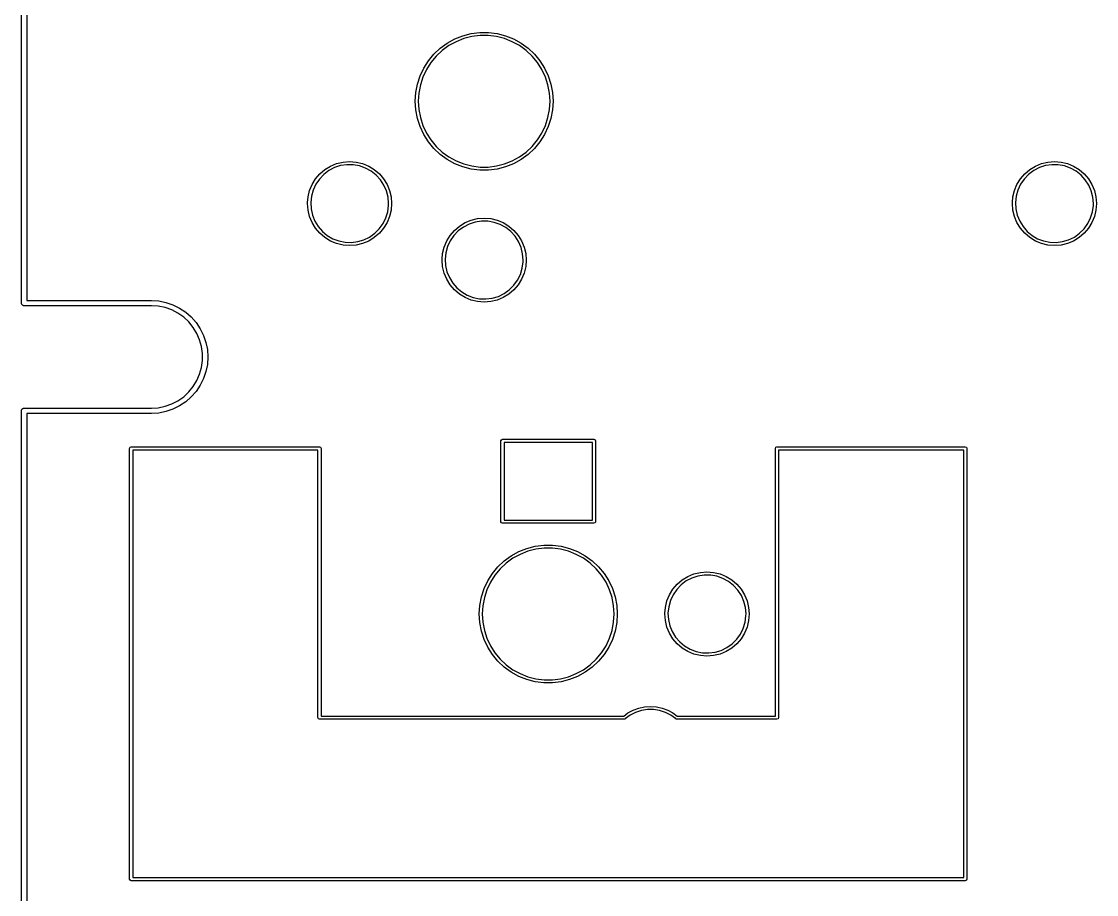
# Model space of a CAD drawing. Extents: x 0 to 11.3, y -3.8 to 0.
# Drawn here: x -0.021 to 1.552, y -3.035 to -1.758 of the extents above; entities that cross this region are included whole.
import ezdxf

# ---------------------------------------------------------------- set-up
doc = ezdxf.new("R2010")
doc.units = 0
doc.header["$MEASUREMENT"] = 0
doc.layers.add('BLACK', color=7, linetype='CONTINUOUS')

msp = doc.modelspace()

# ---------------------------------------------------------------- linework, layer by layer
at = {"layer": 'BLACK', "linetype": 'CONTINUOUS'}
for p, q in [((-0.020669, -2.17028), (-0.020669, -0.099409)), ((-0.012795, -0.099409), (-0.012795, -2.16634)), ((0.625075, -1.77905), (0.637346, -1.7759)), ((0.637346, -1.7759), (0.649915, -1.77431)), ((0.649915, -1.77431), (0.662585, -1.77431)), ((0.662585, -1.77431), (0.675154, -1.7759)), ((0.675154, -1.7759), (0.687425, -1.77905)), ((0.591943, -1.79727), (0.602193, -1.78982)), ((0.602193, -1.78982), (0.613295, -1.78372)), ((0.615226, -1.78782), (0.604622, -1.79365)), ((0.613295, -1.78372), (0.625075, -1.77905)), ((0.626476, -1.78336), (0.615226, -1.78782)), ((0.638196, -1.78036), (0.626476, -1.78336)), ((0.6502, -1.77884), (0.638196, -1.78036)), ((0.6623, -1.77884), (0.6502, -1.77884)), ((0.674304, -1.78036), (0.6623, -1.77884)), ((0.686024, -1.78336), (0.674304, -1.78036)), ((0.697274, -1.78782), (0.686024, -1.78336)), ((0.687425, -1.77905), (0.699205, -1.78372)), ((0.707878, -1.79365), (0.697274, -1.78782)), ((0.699205, -1.78372), (0.710307, -1.78982)), ((0.710307, -1.78982), (0.720557, -1.79727)), ((0.574632, -1.8157), (0.582707, -1.80594)), ((0.582707, -1.80594), (0.591943, -1.79727)), ((0.594833, -1.80076), (0.586013, -1.80904)), ((0.604622, -1.79365), (0.594833, -1.80076)), ((0.717667, -1.80076), (0.707878, -1.79365)), ((0.726487, -1.80904), (0.717667, -1.80076)), ((0.720557, -1.79727), (0.729793, -1.80594)), ((0.729793, -1.80594), (0.737868, -1.8157)), ((0.567843, -1.8264), (0.574632, -1.8157)), ((0.5783, -1.81837), (0.571816, -1.82858)), ((0.586013, -1.80904), (0.5783, -1.81837)), ((0.7342, -1.81837), (0.726487, -1.80904)), ((0.740684, -1.82858), (0.7342, -1.81837)), ((0.737868, -1.8157), (0.744657, -1.8264)), ((0.558534, -1.84991), (0.562449, -1.83786)), ((0.562449, -1.83786), (0.567843, -1.8264)), ((0.566665, -1.83953), (0.562926, -1.85104)), ((0.571816, -1.82858), (0.566665, -1.83953)), ((0.745835, -1.83953), (0.740684, -1.82858)), ((0.744657, -1.8264), (0.750051, -1.83786)), ((0.749574, -1.85104), (0.745835, -1.83953)), ((0.750051, -1.83786), (0.753966, -1.84991)), ((0.55616, -1.86236), (0.558534, -1.84991)), ((0.562926, -1.85104), (0.560658, -1.86292)), ((0.751842, -1.86292), (0.749574, -1.85104)), ((0.753966, -1.84991), (0.75634, -1.86236)), ((0.555364, -1.875), (0.55616, -1.86236)), ((0.560658, -1.86292), (0.559898, -1.875)), ((0.752602, -1.875), (0.751842, -1.86292)), ((0.75634, -1.86236), (0.757136, -1.875)), ((0.55616, -1.88764), (0.555364, -1.875)), ((0.559898, -1.875), (0.560658, -1.88708)), ((0.560658, -1.88708), (0.562926, -1.89896)), ((0.749574, -1.89896), (0.751842, -1.88708)), ((0.751842, -1.88708), (0.752602, -1.875)), ((0.757136, -1.875), (0.75634, -1.88764)), ((0.558534, -1.90009), (0.55616, -1.88764)), ((0.562449, -1.91214), (0.558534, -1.90009)), ((0.562926, -1.89896), (0.566665, -1.91047)), ((0.745835, -1.91047), (0.749574, -1.89896)), ((0.753966, -1.90009), (0.750051, -1.91214)), ((0.75634, -1.88764), (0.753966, -1.90009)), ((0.567843, -1.9236), (0.562449, -1.91214)), ((0.566665, -1.91047), (0.571816, -1.92142)), ((0.740684, -1.92142), (0.745835, -1.91047)), ((0.750051, -1.91214), (0.744657, -1.9236)), ((0.574632, -1.9343), (0.567843, -1.9236)), ((0.571816, -1.92142), (0.5783, -1.93163)), ((0.582707, -1.94406), (0.574632, -1.9343)), ((0.5783, -1.93163), (0.586013, -1.94096)), ((0.726487, -1.94096), (0.7342, -1.93163)), ((0.737868, -1.9343), (0.729793, -1.94406)), ((0.7342, -1.93163), (0.740684, -1.92142)), ((0.744657, -1.9236), (0.737868, -1.9343)), ((0.591943, -1.95273), (0.582707, -1.94406)), ((0.586013, -1.94096), (0.594833, -1.94924)), ((0.594833, -1.94924), (0.604622, -1.95635)), ((0.707878, -1.95635), (0.717667, -1.94924)), ((0.717667, -1.94924), (0.726487, -1.94096)), ((0.729793, -1.94406), (0.720557, -1.95273)), ((0.44039, -1.9661), (0.449776, -1.96385)), ((0.449776, -1.96385), (0.4594, -1.96309)), ((0.4594, -1.96309), (0.469023, -1.96385)), ((0.469023, -1.96385), (0.478409, -1.9661)), ((0.602193, -1.96018), (0.591943, -1.95273)), ((0.613295, -1.96628), (0.602193, -1.96018)), ((0.604622, -1.95635), (0.615226, -1.96218)), ((0.615226, -1.96218), (0.626476, -1.96664)), ((0.686024, -1.96664), (0.697274, -1.96218)), ((0.697274, -1.96218), (0.707878, -1.95635)), ((0.710307, -1.96018), (0.699205, -1.96628)), ((0.720557, -1.95273), (0.710307, -1.96018)), ((1.47164, -1.9661), (1.48103, -1.96385)), ((1.48103, -1.96385), (1.49065, -1.96309)), ((1.49065, -1.96309), (1.50027, -1.96385)), ((1.50027, -1.96385), (1.50966, -1.9661)), ((0.409632, -1.98845), (0.415901, -1.98111)), ((0.415901, -1.98111), (0.423242, -1.97484)), ((0.429033, -1.97639), (0.421565, -1.98199)), ((0.423242, -1.97484), (0.431472, -1.9698)), ((0.437317, -1.97207), (0.429033, -1.97639)), ((0.431472, -1.9698), (0.44039, -1.9661)), ((0.446193, -1.96917), (0.437317, -1.97207)), ((0.455424, -1.96776), (0.446193, -1.96917)), ((0.464762, -1.96787), (0.455424, -1.96776)), ((0.473956, -1.96951), (0.464762, -1.96787)), ((0.482759, -1.97263), (0.473956, -1.96951)), ((0.478409, -1.9661), (0.487327, -1.9698)), ((0.490935, -1.97714), (0.482759, -1.97263)), ((0.487327, -1.9698), (0.495558, -1.97484)), ((0.498264, -1.98293), (0.490935, -1.97714)), ((0.495558, -1.97484), (0.502898, -1.98111)), ((0.502898, -1.98111), (0.509167, -1.98845)), ((0.625075, -1.97095), (0.613295, -1.96628)), ((0.637346, -1.9741), (0.625075, -1.97095)), ((0.626476, -1.96664), (0.638196, -1.96964)), ((0.649915, -1.97569), (0.637346, -1.9741)), ((0.638196, -1.96964), (0.6502, -1.97116)), ((0.662585, -1.97569), (0.649915, -1.97569)), ((0.6502, -1.97116), (0.6623, -1.97116)), ((0.6623, -1.97116), (0.674304, -1.96964)), ((0.675154, -1.9741), (0.662585, -1.97569)), ((0.674304, -1.96964), (0.686024, -1.96664)), ((0.687425, -1.97095), (0.675154, -1.9741)), ((0.699205, -1.96628), (0.687425, -1.97095)), ((1.44088, -1.98845), (1.44715, -1.98111)), ((1.44715, -1.98111), (1.45449, -1.97484)), ((1.46028, -1.97639), (1.45282, -1.98199)), ((1.45449, -1.97484), (1.46272, -1.9698)), ((1.46857, -1.97207), (1.46028, -1.97639)), ((1.46272, -1.9698), (1.47164, -1.9661)), ((1.47744, -1.96917), (1.46857, -1.97207)), ((1.48667, -1.96776), (1.47744, -1.96917)), ((1.49601, -1.96787), (1.48667, -1.96776)), ((1.50521, -1.96951), (1.49601, -1.96787)), ((1.51401, -1.97263), (1.50521, -1.96951)), ((1.50966, -1.9661), (1.51858, -1.9698)), ((1.52219, -1.97714), (1.51401, -1.97263)), ((1.51858, -1.9698), (1.52681, -1.97484)), ((1.52951, -1.98293), (1.52219, -1.97714)), ((1.52681, -1.97484), (1.53415, -1.98111)), ((1.53415, -1.98111), (1.54042, -1.98845)), ((0.400895, -2.0056), (0.404589, -1.99668)), ((0.404589, -1.99668), (0.409632, -1.98845)), ((0.409851, -1.99646), (0.405919, -2.00493)), ((0.415113, -1.98874), (0.409851, -1.99646)), ((0.421565, -1.98199), (0.415113, -1.98874)), ((0.504549, -1.98984), (0.498264, -1.98293)), ((0.509622, -1.99768), (0.504549, -1.98984)), ((0.509167, -1.98845), (0.514211, -1.99668)), ((0.514211, -1.99668), (0.517905, -2.0056)), ((1.43214, -2.0056), (1.43584, -1.99668)), ((1.43584, -1.99668), (1.44088, -1.98845)), ((1.4411, -1.99646), (1.43717, -2.00493)), ((1.44636, -1.98874), (1.4411, -1.99646)), ((1.45282, -1.98199), (1.44636, -1.98874)), ((1.5358, -1.98984), (1.52951, -1.98293)), ((1.54087, -1.99768), (1.5358, -1.98984)), ((1.54042, -1.98845), (1.54546, -1.99668)), ((1.54546, -1.99668), (1.54915, -2.0056)), ((0.398641, -2.01498), (0.400895, -2.0056)), ((0.405919, -2.00493), (0.403423, -2.01393)), ((0.513345, -2.00624), (0.509622, -1.99768)), ((0.51562, -2.0153), (0.513345, -2.00624)), ((0.517905, -2.0056), (0.520158, -2.01498)), ((1.42989, -2.01498), (1.43214, -2.0056)), ((1.43717, -2.00493), (1.43467, -2.01393)), ((1.5446, -2.00624), (1.54087, -1.99768)), ((1.54687, -2.0153), (1.5446, -2.00624)), ((1.54915, -2.0056), (1.55141, -2.01498)), ((0.397884, -2.02461), (0.397993, -2.02321)), ((0.398641, -2.03423), (0.397884, -2.02461)), ((0.397993, -2.02321), (0.398641, -2.01498)), ((0.403423, -2.01393), (0.402431, -2.02321)), ((0.402431, -2.02321), (0.402968, -2.03254)), ((0.515099, -2.03665), (0.516318, -2.02739)), ((0.516386, -2.02461), (0.51562, -2.0153)), ((0.516318, -2.02739), (0.516386, -2.02461)), ((0.520158, -2.01498), (0.520915, -2.02461)), ((0.520915, -2.02461), (0.520158, -2.03423)), ((1.42913, -2.02461), (1.42924, -2.02321)), ((1.42989, -2.03423), (1.42913, -2.02461)), ((1.42924, -2.02321), (1.42989, -2.01498)), ((1.43467, -2.01393), (1.43368, -2.02321)), ((1.43368, -2.02321), (1.43422, -2.03254)), ((1.54635, -2.03665), (1.54757, -2.02739)), ((1.54764, -2.02461), (1.54687, -2.0153)), ((1.54757, -2.02739), (1.54764, -2.02461)), ((1.55141, -2.01498), (1.55217, -2.02461)), ((1.55217, -2.02461), (1.55141, -2.03423)), ((0.400895, -2.04362), (0.398641, -2.03423)), ((0.404589, -2.05253), (0.400895, -2.04362)), ((0.402968, -2.03254), (0.405021, -2.04165)), ((0.405021, -2.04165), (0.408535, -2.0503)), ((0.512384, -2.04558), (0.515099, -2.03665)), ((0.517905, -2.04362), (0.514211, -2.05253)), ((0.520158, -2.03423), (0.517905, -2.04362)), ((1.43214, -2.04362), (1.42989, -2.03423)), ((1.43584, -2.05253), (1.43214, -2.04362)), ((1.43422, -2.03254), (1.43627, -2.04165)), ((1.43627, -2.04165), (1.43978, -2.0503)), ((1.54363, -2.04558), (1.54635, -2.03665)), ((1.54915, -2.04362), (1.54546, -2.05253)), ((1.55141, -2.03423), (1.54915, -2.04362)), ((0.409632, -2.06076), (0.404589, -2.05253)), ((0.408535, -2.0503), (0.413414, -2.05826)), ((0.413414, -2.05826), (0.419529, -2.06532)), ((0.502797, -2.06154), (0.508246, -2.05396)), ((0.508246, -2.05396), (0.512384, -2.04558)), ((0.514211, -2.05253), (0.509167, -2.06076)), ((0.612752, -2.06379), (0.620092, -2.05752)), ((0.625884, -2.05906), (0.618416, -2.06467)), ((0.620092, -2.05752), (0.628322, -2.05247)), ((0.634167, -2.05475), (0.625884, -2.05906)), ((0.628322, -2.05247), (0.637241, -2.04878)), ((0.643044, -2.05185), (0.634167, -2.05475)), ((0.637241, -2.04878), (0.646627, -2.04653)), ((0.652275, -2.05044), (0.643044, -2.05185)), ((0.646627, -2.04653), (0.65625, -2.04577)), ((0.661613, -2.05055), (0.652275, -2.05044)), ((0.65625, -2.04577), (0.665873, -2.04653)), ((0.670807, -2.05219), (0.661613, -2.05055)), ((0.665873, -2.04653), (0.675259, -2.04878)), ((0.67961, -2.05531), (0.670807, -2.05219)), ((0.675259, -2.04878), (0.684178, -2.05247)), ((0.687786, -2.05982), (0.67961, -2.05531)), ((0.684178, -2.05247), (0.692408, -2.05752)), ((0.695114, -2.06561), (0.687786, -2.05982)), ((0.692408, -2.05752), (0.699748, -2.06379)), ((1.44088, -2.06076), (1.43584, -2.05253)), ((1.43978, -2.0503), (1.44466, -2.05826)), ((1.44466, -2.05826), (1.45078, -2.06532)), ((1.53405, -2.06154), (1.5395, -2.05396)), ((1.5395, -2.05396), (1.54363, -2.04558)), ((1.54546, -2.05253), (1.54042, -2.06076)), ((0.415901, -2.0681), (0.409632, -2.06076)), ((0.423242, -2.07437), (0.415901, -2.0681)), ((0.419529, -2.06532), (0.426714, -2.07129)), ((0.431472, -2.07942), (0.423242, -2.07437)), ((0.426714, -2.07129), (0.434777, -2.076)), ((0.434777, -2.076), (0.443501, -2.07933)), ((0.480192, -2.07766), (0.488579, -2.07355)), ((0.495558, -2.07437), (0.487327, -2.07942)), ((0.488579, -2.07355), (0.496182, -2.06813)), ((0.502898, -2.0681), (0.495558, -2.07437)), ((0.496182, -2.06813), (0.502797, -2.06154)), ((0.509167, -2.06076), (0.502898, -2.0681)), ((0.601439, -2.07936), (0.606483, -2.07113)), ((0.606483, -2.07113), (0.612752, -2.06379)), ((0.611964, -2.07142), (0.606701, -2.07914)), ((0.618416, -2.06467), (0.611964, -2.07142)), ((0.701399, -2.07251), (0.695114, -2.06561)), ((0.699748, -2.06379), (0.706017, -2.07113)), ((0.706472, -2.08035), (0.701399, -2.07251)), ((0.706017, -2.07113), (0.711061, -2.07936)), ((1.44715, -2.0681), (1.44088, -2.06076)), ((1.45449, -2.07437), (1.44715, -2.0681)), ((1.45078, -2.06532), (1.45796, -2.07129)), ((1.46272, -2.07942), (1.45449, -2.07437)), ((1.45796, -2.07129), (1.46603, -2.076)), ((1.46603, -2.076), (1.47475, -2.07933)), ((1.51144, -2.07766), (1.51983, -2.07355)), ((1.52681, -2.07437), (1.51858, -2.07942)), ((1.51983, -2.07355), (1.52743, -2.06813)), ((1.53415, -2.0681), (1.52681, -2.07437)), ((1.52743, -2.06813), (1.53405, -2.06154)), ((1.54042, -2.06076), (1.53415, -2.0681)), ((0.44039, -2.08311), (0.431472, -2.07942)), ((0.449776, -2.08536), (0.44039, -2.08311)), ((0.443501, -2.07933), (0.452652, -2.08119)), ((0.4594, -2.08612), (0.449776, -2.08536)), ((0.452652, -2.08119), (0.461985, -2.08153)), ((0.469023, -2.08536), (0.4594, -2.08612)), ((0.461985, -2.08153), (0.471248, -2.08035)), ((0.478409, -2.08311), (0.469023, -2.08536)), ((0.471248, -2.08035), (0.480192, -2.07766)), ((0.487327, -2.07942), (0.478409, -2.08311)), ((0.595492, -2.09766), (0.597745, -2.08827)), ((0.597745, -2.08827), (0.601439, -2.07936)), ((0.602769, -2.08761), (0.600273, -2.09661)), ((0.606701, -2.07914), (0.602769, -2.08761)), ((0.710196, -2.08892), (0.706472, -2.08035)), ((0.712471, -2.09798), (0.710196, -2.08892)), ((0.711061, -2.07936), (0.714755, -2.08827)), ((0.714755, -2.08827), (0.717008, -2.09766)), ((1.47164, -2.08311), (1.46272, -2.07942)), ((1.48103, -2.08536), (1.47164, -2.08311)), ((1.47475, -2.07933), (1.4839, -2.08119)), ((1.49065, -2.08612), (1.48103, -2.08536)), ((1.4839, -2.08119), (1.49323, -2.08153)), ((1.50027, -2.08536), (1.49065, -2.08612)), ((1.49323, -2.08153), (1.5025, -2.08035)), ((1.50966, -2.08311), (1.50027, -2.08536)), ((1.5025, -2.08035), (1.51144, -2.07766)), ((1.51858, -2.07942), (1.50966, -2.08311)), ((0.594734, -2.10728), (0.594844, -2.10589)), ((0.595492, -2.11691), (0.594734, -2.10728)), ((0.594844, -2.10589), (0.595492, -2.09766)), ((0.600273, -2.09661), (0.599281, -2.10589)), ((0.599281, -2.10589), (0.599819, -2.11521)), ((0.713236, -2.10728), (0.712471, -2.09798)), ((0.713168, -2.11007), (0.713236, -2.10728)), ((0.717008, -2.09766), (0.717766, -2.10728)), ((0.717766, -2.10728), (0.717008, -2.11691)), ((0.597745, -2.12629), (0.595492, -2.11691)), ((0.599819, -2.11521), (0.601872, -2.12432)), ((0.709234, -2.12826), (0.711949, -2.11933)), ((0.711949, -2.11933), (0.713168, -2.11007)), ((0.717008, -2.11691), (0.714755, -2.12629)), ((0.601439, -2.13521), (0.597745, -2.12629)), ((0.606483, -2.14344), (0.601439, -2.13521)), ((0.601872, -2.12432), (0.605385, -2.13298)), ((0.605385, -2.13298), (0.610265, -2.14094)), ((0.699647, -2.14422), (0.705097, -2.13663)), ((0.705097, -2.13663), (0.709234, -2.12826)), ((0.711061, -2.13521), (0.706017, -2.14344)), ((0.714755, -2.12629), (0.711061, -2.13521)), ((0.612752, -2.15078), (0.606483, -2.14344)), ((0.610265, -2.14094), (0.616379, -2.148)), ((0.620092, -2.15705), (0.612752, -2.15078)), ((0.616379, -2.148), (0.623564, -2.15396)), ((0.623564, -2.15396), (0.631627, -2.15868)), ((0.685429, -2.15623), (0.693032, -2.15081)), ((0.699748, -2.15078), (0.692408, -2.15705)), ((0.693032, -2.15081), (0.699647, -2.14422)), ((0.706017, -2.14344), (0.699748, -2.15078)), ((-0.020477, -2.17087), (-0.020669, -2.17028)), ((-0.012795, -2.16634), (0.169291, -2.16634)), ((0.169291, -2.16634), (0.180083, -2.16705)), ((0.180083, -2.16705), (0.19069, -2.16916)), ((0.19069, -2.16916), (0.200931, -2.17263)), ((0.628322, -2.16209), (0.620092, -2.15705)), ((0.637241, -2.16579), (0.628322, -2.16209)), ((0.631627, -2.15868), (0.640351, -2.16201)), ((0.646627, -2.16804), (0.637241, -2.16579)), ((0.640351, -2.16201), (0.649503, -2.16387)), ((0.65625, -2.1688), (0.646627, -2.16804)), ((0.649503, -2.16387), (0.658835, -2.16421)), ((0.665873, -2.16804), (0.65625, -2.1688)), ((0.658835, -2.16421), (0.668098, -2.16302)), ((0.675259, -2.16579), (0.665873, -2.16804)), ((0.668098, -2.16302), (0.677043, -2.16034)), ((0.684178, -2.16209), (0.675259, -2.16579)), ((0.677043, -2.16034), (0.685429, -2.15623)), ((0.692408, -2.15705), (0.684178, -2.16209)), ((-0.020477, -2.17149), (-0.020477, -2.17087)), ((-0.02011, -2.172), (-0.020477, -2.17149)), ((-0.019917, -2.17259), (-0.02011, -2.172)), ((-0.019413, -2.17296), (-0.019917, -2.17259)), ((-0.019046, -2.17346), (-0.019413, -2.17296)), ((-0.018453, -2.17365), (-0.019046, -2.17346)), ((-0.017949, -2.17402), (-0.018453, -2.17365)), ((-0.017325, -2.17402), (-0.017949, -2.17402)), ((-0.016732, -2.17421), (-0.017325, -2.17402)), ((0.169291, -2.17421), (-0.016732, -2.17421)), ((0.169736, -2.17407), (0.169291, -2.17421)), ((0.179501, -2.17474), (0.169736, -2.17407)), ((0.18952, -2.17682), (0.179501, -2.17474)), ((0.199163, -2.18025), (0.18952, -2.17682)), ((0.208249, -2.18495), (0.199163, -2.18025)), ((0.200931, -2.17263), (0.21063, -2.17742)), ((0.216609, -2.19085), (0.208249, -2.18495)), ((0.21063, -2.17742), (0.219622, -2.18342)), ((0.219622, -2.18342), (0.227753, -2.19055)), ((0.224088, -2.19784), (0.216609, -2.19085)), ((0.230546, -2.20578), (0.224088, -2.19784)), ((0.227753, -2.19055), (0.234884, -2.19869)), ((0.234884, -2.19869), (0.240892, -2.20768)), ((0.235863, -2.21452), (0.230546, -2.20578)), ((0.23994, -2.22391), (0.235863, -2.21452)), ((0.240892, -2.20768), (0.245675, -2.21738)), ((0.245675, -2.21738), (0.249151, -2.22762)), ((0.242701, -2.23376), (0.23994, -2.22391)), ((0.249151, -2.22762), (0.251261, -2.23822)), ((0.244094, -2.2439), (0.242701, -2.23376)), ((0.244094, -2.25413), (0.244094, -2.2439)), ((0.251261, -2.23822), (0.251969, -2.24902)), ((0.251969, -2.24902), (0.251261, -2.25981)), ((0.23994, -2.27412), (0.242701, -2.26427)), ((0.242701, -2.26427), (0.244094, -2.25413)), ((0.251261, -2.25981), (0.249151, -2.27041)), ((0.235863, -2.28351), (0.23994, -2.27412)), ((0.249151, -2.27041), (0.245675, -2.28065)), ((0.224088, -2.30019), (0.230546, -2.29225)), ((0.230546, -2.29225), (0.235863, -2.28351)), ((0.240892, -2.29035), (0.234884, -2.29935)), ((0.245675, -2.28065), (0.240892, -2.29035)), ((0.208249, -2.31308), (0.216609, -2.30718)), ((0.216609, -2.30718), (0.224088, -2.30019)), ((0.227753, -2.30748), (0.219622, -2.31461)), ((0.234884, -2.29935), (0.227753, -2.30748)), ((-0.020669, -2.32776), (-0.020477, -2.32716)), ((-0.020669, -3.68996), (-0.020669, -2.32776)), ((-0.020477, -2.32654), (-0.02011, -2.32603)), ((-0.020477, -2.32716), (-0.020477, -2.32654)), ((-0.02011, -2.32603), (-0.019917, -2.32544)), ((-0.019917, -2.32544), (-0.019413, -2.32508)), ((-0.019413, -2.32508), (-0.019046, -2.32457)), ((-0.019046, -2.32457), (-0.018453, -2.32438)), ((-0.018453, -2.32438), (-0.017949, -2.32401)), ((-0.017949, -2.32401), (-0.017325, -2.32401)), ((-0.017325, -2.32401), (-0.016732, -2.32382)), ((-0.016732, -2.32382), (0.169291, -2.32382)), ((0.169291, -2.32382), (0.169736, -2.32396)), ((0.169736, -2.32396), (0.179501, -2.3233)), ((0.179501, -2.3233), (0.18952, -2.32121)), ((0.18952, -2.32121), (0.199163, -2.31779)), ((0.200931, -2.3254), (0.19069, -2.32888)), ((0.199163, -2.31779), (0.208249, -2.31308)), ((0.21063, -2.32062), (0.200931, -2.3254)), ((0.219622, -2.31461), (0.21063, -2.32062)), ((0.169291, -2.33169), (-0.012795, -2.33169)), ((-0.012795, -2.33169), (-0.012795, -3.68996)), ((0.180083, -2.33099), (0.169291, -2.33169)), ((0.19069, -2.32888), (0.180083, -2.33099)), ((0.680709, -2.37185), (0.681401, -2.37018)), ((0.680709, -2.48996), (0.680709, -2.37185)), ((0.681401, -2.37018), (0.683071, -2.36949)), ((0.683071, -2.36949), (0.816929, -2.36949)), ((0.685433, -2.37421), (0.685433, -2.4876)), ((0.814567, -2.37421), (0.685433, -2.37421)), ((0.814567, -2.4876), (0.814567, -2.37421)), ((0.816929, -2.36949), (0.818599, -2.37018)), ((0.818599, -2.37018), (0.819291, -2.37185)), ((0.819291, -2.37185), (0.819291, -2.48996)), ((0.137402, -2.38287), (0.138093, -2.3812)), ((0.137402, -3.0128), (0.137402, -2.38287)), ((0.138093, -2.3812), (0.139764, -2.38051)), ((0.139764, -2.38051), (0.415354, -2.38051)), ((0.412992, -2.38524), (0.142126, -2.38524)), ((0.142126, -2.38524), (0.142126, -3.01043)), ((0.412992, -2.77657), (0.412992, -2.38524)), ((0.415354, -2.38051), (0.417025, -2.3812)), ((0.417025, -2.3812), (0.417717, -2.38287)), ((0.417717, -2.38287), (0.417717, -2.77421)), ((1.08228, -2.38287), (1.08298, -2.3812)), ((1.08228, -2.77421), (1.08228, -2.38287)), ((1.08298, -2.3812), (1.08465, -2.38051)), ((1.08465, -2.38051), (1.36024, -2.38051)), ((1.35787, -2.38524), (1.08701, -2.38524)), ((1.08701, -2.38524), (1.08701, -2.77657)), ((1.35787, -3.01043), (1.35787, -2.38524)), ((1.36024, -2.38051), (1.36191, -2.3812)), ((1.36191, -2.3812), (1.3626, -2.38287)), ((1.3626, -2.38287), (1.3626, -3.0128)), ((0.681401, -2.49163), (0.680709, -2.48996)), ((0.683071, -2.49232), (0.681401, -2.49163)), ((0.816929, -2.49232), (0.683071, -2.49232)), ((0.685433, -2.4876), (0.814567, -2.4876)), ((0.818599, -2.49163), (0.816929, -2.49232)), ((0.819291, -2.48996), (0.818599, -2.49163)), ((0.707003, -2.53363), (0.718794, -2.52896)), ((0.718794, -2.52896), (0.731077, -2.5258)), ((0.731927, -2.53026), (0.720195, -2.53327)), ((0.731077, -2.5258), (0.743659, -2.52421)), ((0.743944, -2.52874), (0.731927, -2.53026)), ((0.743659, -2.52421), (0.756341, -2.52421)), ((0.756056, -2.52874), (0.743944, -2.52874)), ((0.768073, -2.53026), (0.756056, -2.52874)), ((0.756341, -2.52421), (0.768923, -2.5258)), ((0.779805, -2.53327), (0.768073, -2.53026)), ((0.768923, -2.5258), (0.781206, -2.52896)), ((0.781206, -2.52896), (0.792997, -2.53363)), ((0.676386, -2.55587), (0.68563, -2.54719)), ((0.68563, -2.54719), (0.69589, -2.53974)), ((0.698319, -2.54356), (0.68852, -2.55068)), ((0.69589, -2.53974), (0.707003, -2.53363)), ((0.708934, -2.53773), (0.698319, -2.54356)), ((0.720195, -2.53327), (0.708934, -2.53773)), ((0.791066, -2.53773), (0.779805, -2.53327)), ((0.801681, -2.54356), (0.791066, -2.53773)), ((0.792997, -2.53363), (0.80411, -2.53974)), ((0.81148, -2.55068), (0.801681, -2.54356)), ((0.80411, -2.53974), (0.81437, -2.54719)), ((0.81437, -2.54719), (0.823614, -2.55587)), ((0.668302, -2.56564), (0.676386, -2.55587)), ((0.679691, -2.55898), (0.67197, -2.56831)), ((0.68852, -2.55068), (0.679691, -2.55898)), ((0.820309, -2.55898), (0.81148, -2.55068)), ((0.82803, -2.56831), (0.820309, -2.55898)), ((0.823614, -2.55587), (0.831698, -2.56564)), ((0.972645, -2.56414), (0.982283, -2.56339)), ((0.982283, -2.56339), (0.991922, -2.56414)), ((0.656107, -2.58783), (0.661507, -2.57635)), ((0.66548, -2.57853), (0.660323, -2.58949)), ((0.661507, -2.57635), (0.668302, -2.56564)), ((0.67197, -2.56831), (0.66548, -2.57853)), ((0.83452, -2.57853), (0.82803, -2.56831)), ((0.831698, -2.56564), (0.838493, -2.57635)), ((0.839677, -2.58949), (0.83452, -2.57853)), ((0.838493, -2.57635), (0.843893, -2.58783)), ((0.938716, -2.58143), (0.946068, -2.57515)), ((0.951864, -2.5767), (0.944383, -2.58231)), ((0.946068, -2.57515), (0.954311, -2.5701)), ((0.960162, -2.57238), (0.951864, -2.5767)), ((0.954311, -2.5701), (0.963244, -2.5664)), ((0.969054, -2.56947), (0.960162, -2.57238)), ((0.963244, -2.5664), (0.972645, -2.56414)), ((0.978301, -2.56805), (0.969054, -2.56947)), ((0.987656, -2.56817), (0.978301, -2.56805)), ((0.996866, -2.56981), (0.987656, -2.56817)), ((0.991922, -2.56414), (1.00132, -2.5664)), ((1.00568, -2.57293), (0.996866, -2.56981)), ((1.00132, -2.5664), (1.01026, -2.5701)), ((1.01387, -2.57745), (1.00568, -2.57293)), ((1.01026, -2.5701), (1.0185, -2.57515)), ((1.02122, -2.58325), (1.01387, -2.57745)), ((1.0185, -2.57515), (1.02585, -2.58143)), ((0.652188, -2.59989), (0.656107, -2.58783)), ((0.660323, -2.58949), (0.65658, -2.60101)), ((0.84342, -2.60101), (0.839677, -2.58949)), ((0.843893, -2.58783), (0.847812, -2.59989)), ((0.927385, -2.59703), (0.932437, -2.58878)), ((0.932437, -2.58878), (0.938716, -2.58143)), ((0.93792, -2.58908), (0.932649, -2.5968)), ((0.944383, -2.58231), (0.93792, -2.58908)), ((1.02751, -2.59017), (1.02122, -2.58325)), ((1.02585, -2.58143), (1.03213, -2.58878)), ((1.03259, -2.59802), (1.02751, -2.59017)), ((1.03213, -2.58878), (1.03718, -2.59703)), ((0.649812, -2.61234), (0.652188, -2.59989)), ((0.65658, -2.60101), (0.65431, -2.61291)), ((0.84569, -2.61291), (0.84342, -2.60101)), ((0.847812, -2.59989), (0.850188, -2.61234)), ((0.921428, -2.61536), (0.923685, -2.60596)), ((0.923685, -2.60596), (0.927385, -2.59703)), ((0.92871, -2.60529), (0.92621, -2.6143)), ((0.932649, -2.5968), (0.92871, -2.60529)), ((1.03632, -2.6066), (1.03259, -2.59802)), ((1.0386, -2.61568), (1.03632, -2.6066)), ((1.03718, -2.59703), (1.04088, -2.60596)), ((1.04088, -2.60596), (1.04314, -2.61536)), ((0.649016, -2.625), (0.649812, -2.61234)), ((0.649812, -2.63766), (0.649016, -2.625)), ((0.65431, -2.61291), (0.65355, -2.625)), ((0.65355, -2.625), (0.65431, -2.63709)), ((0.84645, -2.625), (0.84569, -2.61291)), ((0.84569, -2.63709), (0.84645, -2.625)), ((0.850188, -2.61234), (0.850984, -2.625)), ((0.850984, -2.625), (0.850188, -2.63766)), ((0.920669, -2.625), (0.920779, -2.62361)), ((0.921428, -2.63464), (0.920669, -2.625)), ((0.920779, -2.62361), (0.921428, -2.61536)), ((0.92621, -2.6143), (0.925216, -2.62361)), ((0.925216, -2.62361), (0.925754, -2.63294)), ((1.03937, -2.625), (1.0386, -2.61568)), ((1.0393, -2.62779), (1.03937, -2.625)), ((1.04314, -2.61536), (1.0439, -2.625)), ((1.0439, -2.625), (1.04314, -2.63464)), ((0.652188, -2.65011), (0.649812, -2.63766)), ((0.65431, -2.63709), (0.65658, -2.64899)), ((0.84342, -2.64899), (0.84569, -2.63709)), ((0.850188, -2.63766), (0.847812, -2.65011)), ((0.923685, -2.64404), (0.921428, -2.63464)), ((0.925754, -2.63294), (0.927811, -2.64207)), ((0.927811, -2.64207), (0.93133, -2.65074)), ((1.03536, -2.64601), (1.03808, -2.63706)), ((1.03808, -2.63706), (1.0393, -2.62779)), ((1.04314, -2.63464), (1.04088, -2.64404)), ((0.656107, -2.66217), (0.652188, -2.65011)), ((0.65658, -2.64899), (0.660323, -2.66051)), ((0.839677, -2.66051), (0.84342, -2.64899)), ((0.847812, -2.65011), (0.843893, -2.66217)), ((0.927385, -2.65297), (0.923685, -2.64404)), ((0.932437, -2.66122), (0.927385, -2.65297)), ((0.93133, -2.65074), (0.936218, -2.65871)), ((1.02576, -2.662), (1.03121, -2.6544)), ((1.03121, -2.6544), (1.03536, -2.64601)), ((1.03718, -2.65297), (1.03213, -2.66122)), ((1.04088, -2.64404), (1.03718, -2.65297)), ((0.661507, -2.67365), (0.656107, -2.66217)), ((0.660323, -2.66051), (0.66548, -2.67147)), ((0.668302, -2.68436), (0.661507, -2.67365)), ((0.66548, -2.67147), (0.67197, -2.68169)), ((0.82803, -2.68169), (0.83452, -2.67147)), ((0.838493, -2.67365), (0.831698, -2.68436)), ((0.83452, -2.67147), (0.839677, -2.66051)), ((0.843893, -2.66217), (0.838493, -2.67365)), ((0.938716, -2.66857), (0.932437, -2.66122)), ((0.936218, -2.65871), (0.942343, -2.66579)), ((0.946068, -2.67485), (0.938716, -2.66857)), ((0.942343, -2.66579), (0.949541, -2.67176)), ((0.949541, -2.67176), (0.957618, -2.67648)), ((1.01151, -2.67403), (1.01913, -2.6686)), ((1.02585, -2.66857), (1.0185, -2.67485)), ((1.01913, -2.6686), (1.02576, -2.662)), ((1.03213, -2.66122), (1.02585, -2.66857)), ((0.676386, -2.69413), (0.668302, -2.68436)), ((0.67197, -2.68169), (0.679691, -2.69102)), ((0.820309, -2.69102), (0.82803, -2.68169)), ((0.831698, -2.68436), (0.823614, -2.69413)), ((0.954311, -2.6799), (0.946068, -2.67485)), ((0.963244, -2.6836), (0.954311, -2.6799)), ((0.957618, -2.67648), (0.966357, -2.67982)), ((0.972645, -2.68586), (0.963244, -2.6836)), ((0.966357, -2.67982), (0.975524, -2.68168)), ((0.982283, -2.68661), (0.972645, -2.68586)), ((0.975524, -2.68168), (0.984873, -2.68203)), ((0.991922, -2.68586), (0.982283, -2.68661)), ((0.984873, -2.68203), (0.994152, -2.68084)), ((1.00132, -2.6836), (0.991922, -2.68586)), ((0.994152, -2.68084), (1.00311, -2.67815)), ((1.01026, -2.6799), (1.00132, -2.6836)), ((1.00311, -2.67815), (1.01151, -2.67403)), ((1.0185, -2.67485), (1.01026, -2.6799)), ((0.68563, -2.70281), (0.676386, -2.69413)), ((0.679691, -2.69102), (0.68852, -2.69932)), ((0.69589, -2.71026), (0.68563, -2.70281)), ((0.68852, -2.69932), (0.698319, -2.70644)), ((0.801681, -2.70644), (0.81148, -2.69932)), ((0.81437, -2.70281), (0.80411, -2.71026)), ((0.81148, -2.69932), (0.820309, -2.69102)), ((0.823614, -2.69413), (0.81437, -2.70281)), ((0.707003, -2.71637), (0.69589, -2.71026)), ((0.698319, -2.70644), (0.708934, -2.71227)), ((0.718794, -2.72104), (0.707003, -2.71637)), ((0.708934, -2.71227), (0.720195, -2.71673)), ((0.720195, -2.71673), (0.731927, -2.71974)), ((0.731927, -2.71974), (0.743944, -2.72126)), ((0.756056, -2.72126), (0.768073, -2.71974)), ((0.768073, -2.71974), (0.779805, -2.71673)), ((0.779805, -2.71673), (0.791066, -2.71227)), ((0.792997, -2.71637), (0.781206, -2.72104)), ((0.791066, -2.71227), (0.801681, -2.70644)), ((0.80411, -2.71026), (0.792997, -2.71637)), ((0.731077, -2.7242), (0.718794, -2.72104)), ((0.743659, -2.72579), (0.731077, -2.7242)), ((0.756341, -2.72579), (0.743659, -2.72579)), ((0.743944, -2.72126), (0.756056, -2.72126)), ((0.768923, -2.7242), (0.756341, -2.72579)), ((0.781206, -2.72104), (0.768923, -2.7242)), ((0.866678, -2.76963), (0.874321, -2.76552)), ((0.874321, -2.76552), (0.882465, -2.76252)), ((0.886323, -2.76621), (0.877829, -2.76896)), ((0.882465, -2.76252), (0.89095, -2.7607)), ((0.895142, -2.76481), (0.886323, -2.76621)), ((0.89095, -2.7607), (0.899606, -2.76009)), ((0.904071, -2.76481), (0.895142, -2.76481)), ((0.899606, -2.76009), (0.908263, -2.7607)), ((0.91289, -2.76621), (0.904071, -2.76481)), ((0.908263, -2.7607), (0.916748, -2.76252)), ((0.921383, -2.76896), (0.91289, -2.76621)), ((0.916748, -2.76252), (0.924892, -2.76552)), ((0.924892, -2.76552), (0.932534, -2.76963)), ((0.413684, -2.77825), (0.412992, -2.77657)), ((0.415354, -2.77894), (0.413684, -2.77825)), ((0.86122, -2.77894), (0.415354, -2.77894)), ((0.417717, -2.77421), (0.860455, -2.77421)), ((0.860455, -2.77421), (0.866678, -2.76963)), ((0.861975, -2.77862), (0.86122, -2.77894)), ((0.862751, -2.77837), (0.861975, -2.77862)), ((0.862797, -2.77828), (0.862751, -2.77837)), ((0.862891, -2.77825), (0.862797, -2.77828)), ((0.863002, -2.77798), (0.862891, -2.77825)), ((0.869869, -2.773), (0.863002, -2.77798)), ((0.877829, -2.76896), (0.869869, -2.773)), ((0.929344, -2.773), (0.921383, -2.76896)), ((0.93621, -2.77798), (0.929344, -2.773)), ((0.932534, -2.76963), (0.938758, -2.77421)), ((0.936322, -2.77825), (0.93621, -2.77798)), ((0.936415, -2.77828), (0.936322, -2.77825)), ((0.936461, -2.77837), (0.936415, -2.77828)), ((0.937238, -2.77862), (0.936461, -2.77837)), ((0.937992, -2.77894), (0.937238, -2.77862)), ((1.08465, -2.77894), (0.937992, -2.77894)), ((0.938758, -2.77421), (1.08228, -2.77421)), ((1.08632, -2.77825), (1.08465, -2.77894)), ((1.08701, -2.77657), (1.08632, -2.77825)), ((0.138093, -3.01447), (0.137402, -3.0128)), ((0.139764, -3.01516), (0.138093, -3.01447)), ((1.36024, -3.01516), (0.139764, -3.01516)), ((0.142126, -3.01043), (1.35787, -3.01043)), ((1.36191, -3.01447), (1.36024, -3.01516)), ((1.3626, -3.0128), (1.36191, -3.01447))]:
    msp.add_line(p, q, dxfattribs=at)

doc.saveas('drawing.dxf')
